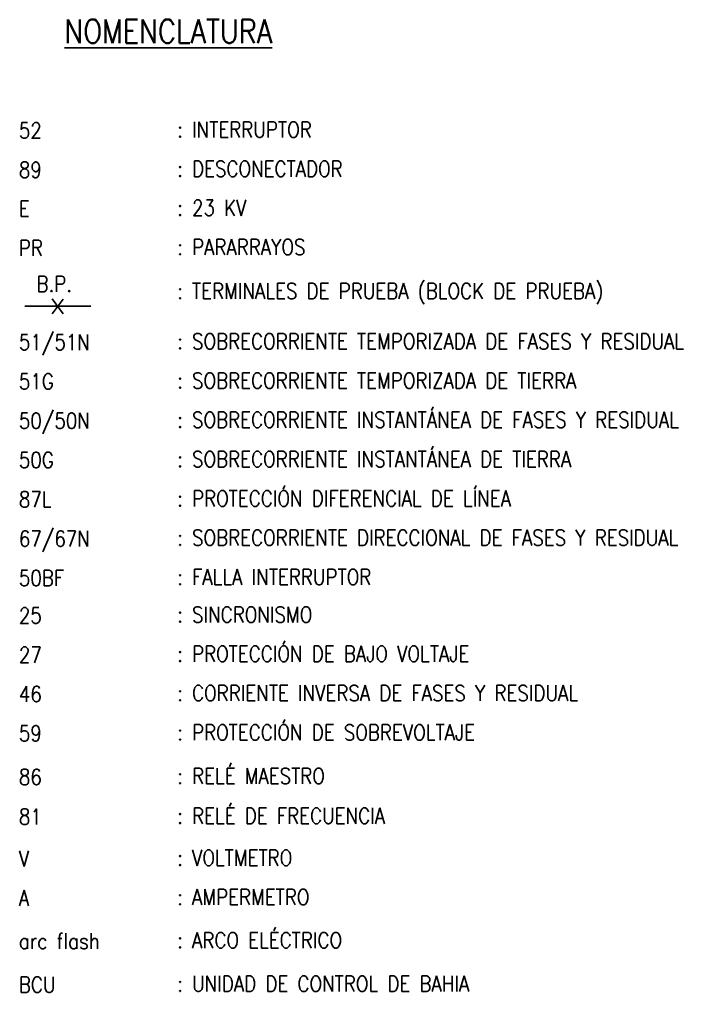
# Model space of a CAD drawing. Header units: millimetres. Extents: x 9982696 to 10277415, y 3207660 to 3335318.
# Drawn here: x 10016532.8 to 10016608.1, y 3335207.7 to 3335318 of the extents above; entities that cross this region are included whole.
import ezdxf

# ---------------------------------------------------------------- set-up
doc = ezdxf.new("R2010")
doc.units = ezdxf.units.MM
doc.header["$LTSCALE"] = 2
for name, color, linetype in [('DATOS', 3, 'Continuous'), ('DIAGRAMA', 30, 'Continuous'), ('Textos', 7, 'Continuous')]:
    doc.layers.add(name, color=color, linetype=linetype)
doc.styles.add('ROMANS', font='romans.shx', dxfattribs={"width": 0.85})

msp = doc.modelspace()

# ---------------------------------------------------------------- linework, layer by layer
at = {"layer": 'DIAGRAMA', "linetype": 'Continuous', "ltscale": 15}
msp.add_line((10016540.94, 3335285.53), (10016533.44, 3335285.53), dxfattribs=at)
at = {"layer": 'Textos'}
for p, q in [((10016537.79, 3335284.69), (10016536.56, 3335286.37)), ((10016537.79, 3335286.35), (10016536.56, 3335284.66))]:
    msp.add_line(p, q, dxfattribs=at)

# ---------------------------------------------------------------- texts
at = {"layer": 'DATOS', "linetype": 'Continuous', "style": 'ROMANS', "width": 0.85}
for s, height, p in [('52', 1.781, (10016532.78, 3335304.57)), ('89', 1.781, (10016532.78, 3335300.11)), ('E', 1.78, (10016532.78, 3335295.7)), ('PR', 1.781, (10016532.78, 3335291.25)), ('B.P.', 1.781, (10016534.78, 3335287.18)), ('51/51N', 1.781, (10016532.78, 3335280.57)), ('51G', 1.781, (10016532.78, 3335276.12)), ('50/50N', 1.781, (10016532.78, 3335271.66)), ('50G', 1.781, (10016532.78, 3335267.21)), ('87L', 1.781, (10016532.78, 3335262.75)), ('67/67N', 1.781, (10016532.78, 3335258.29)), ('50BF', 1.781, (10016532.78, 3335253.84)), ('25', 1.781, (10016532.78, 3335249.59)), ('27', 1.781, (10016532.78, 3335245.13)), ('46', 1.781, (10016532.78, 3335240.68)), ('59', 1.781, (10016532.78, 3335236.23)), ('86', 1.781, (10016532.78, 3335231.28)), ('81', 1.781, (10016532.78, 3335226.78)), ('V', 1.78, (10016532.78, 3335222.02)), ('A', 1.78, (10016532.78, 3335217.57)), ('arc flash', 1.781, (10016532.78, 3335212.68)), ('BCU', 1.781, (10016532.78, 3335207.74))]:
    msp.add_text(s, height=height, dxfattribs=at).set_placement(p)
at = {"layer": 'Textos', "color": 3, "linetype": 'Continuous', "style": 'ROMANS', "width": 0.85}
msp.add_text('%%UNOMENCLATURA', height=2.6719, dxfattribs=at).set_placement((10016537.93, 3335315.37))
at = {"layer": 'Textos', "linetype": 'Continuous', "style": 'ROMANS', "width": 0.85}
for s, height, p in [(': INTERRUPTOR', 1.7813, (10016550.71, 3335304.67)), (': DESCONECTADOR', 1.7813, (10016550.71, 3335300.22)), (': 23 KV', 1.781, (10016550.71, 3335295.8)), (': PARARRAYOS', 1.7813, (10016550.71, 3335291.35)), (': TERMINALES DE PRUEBA (BLOCK DE PRUEBA)', 1.7813, (10016550.71, 3335286.37)), (': SOBRECORRIENTE TEMPORIZADA DE FASES Y RESIDUAL', 1.7813, (10016550.71, 3335280.67)), (': SOBRECORRIENTE TEMPORIZADA DE TIERRA', 1.7813, (10016550.71, 3335276.22)), (': SOBRECORRIENTE INSTANTÁNEA DE FASES Y RESIDUAL', 1.7813, (10016550.71, 3335271.77)), (': SOBRECORRIENTE INSTANTÁNEA DE TIERRA', 1.7813, (10016550.71, 3335267.31)), (': PROTECCIÓN DIFERENCIAL DE LÍNEA', 1.7813, (10016550.71, 3335262.85)), (': SOBRECORRIENTE DIRECCIONAL DE FASES Y RESIDUAL', 1.7813, (10016550.71, 3335258.4)), (': FALLA INTERRUPTOR', 1.7813, (10016550.71, 3335253.95)), (': SINCRONISMO', 1.7813, (10016550.71, 3335249.69)), (': PROTECCIÓN DE BAJO VOLTAJE', 1.7813, (10016550.71, 3335245.24)), (': CORRIENTE INVERSA DE FASES Y RESIDUAL', 1.7813, (10016550.71, 3335240.79)), (': PROTECCIÓN DE SOBREVOLTAJE', 1.7813, (10016550.71, 3335236.33)), (': RELÉ MAESTRO', 1.7813, (10016550.71, 3335231.39)), (': RELÉ DE FRECUENCIA', 1.7813, (10016550.71, 3335226.88)), (': VOLTMETRO', 1.7813, (10016550.71, 3335222.12)), (': AMPERMETRO', 1.7813, (10016550.71, 3335217.67)), (': ARCO ELÉCTRICO', 1.7813, (10016550.71, 3335212.78)), (': UNIDAD DE CONTROL DE BAHIA', 1.7813, (10016550.71, 3335207.84))]:
    msp.add_text(s, height=height, dxfattribs=at).set_placement(p)

doc.saveas('drawing.dxf')
